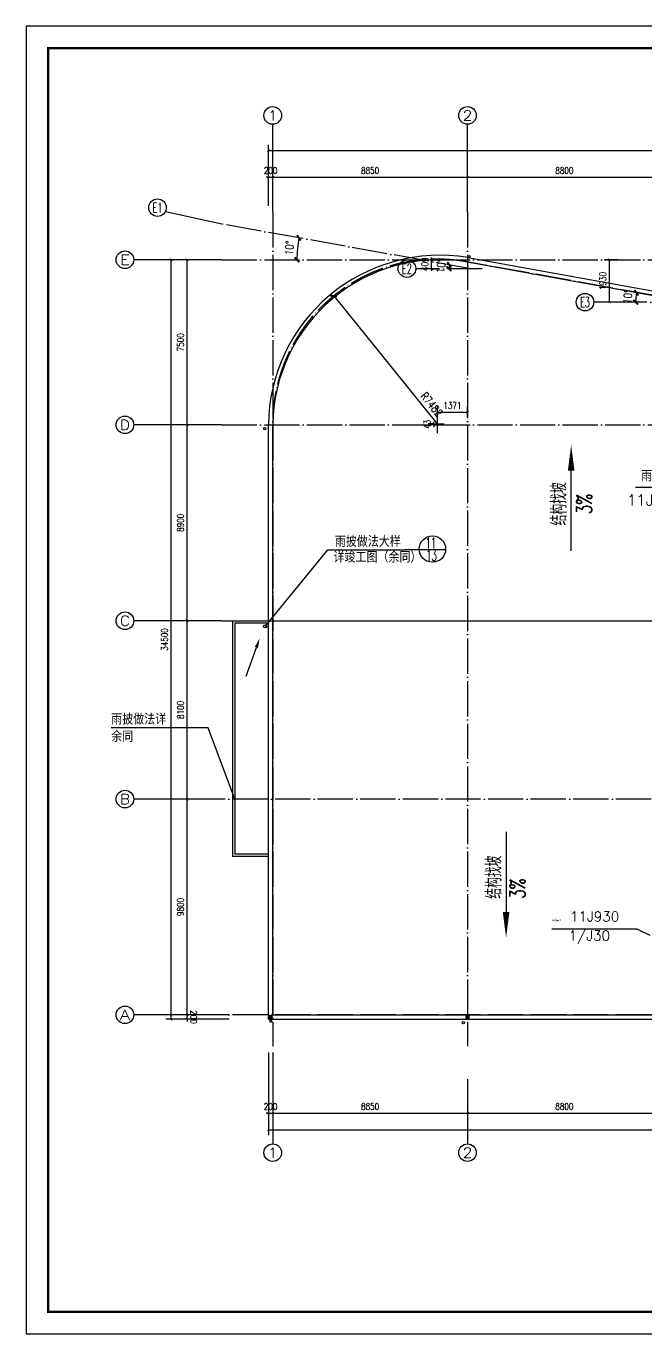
# Model space of a CAD drawing. Header units: millimetres. Extents: x 591771 to 1936534, y -622016 to 355666.
# Drawn here: x 595260 to 623420, y 34814 to 94214 of the extents above; entities that cross this region are included whole.
import ezdxf
from ezdxf.enums import TextEntityAlignment as Align

# ---------------------------------------------------------------- set-up
doc = ezdxf.new("R2010")
doc.units = ezdxf.units.MM
doc.header["$LTSCALE"] = 80
doc.linetypes.add('DOTE', pattern=[2.42, 2, -0.2, 0.02, -0.2])
for name, color, linetype in [('\\M+5BDA8-\\M+5B1EA\\M+5B8DF', 3, 'Continuous'), ('\\M+5BDA8-\\M+5B3DF\\M+5B4E7', 3, 'Continuous'), ('\\M+5BDA8-\\M+5C7BD-\\M+5D7A9', 31, 'Continuous'), ('\\M+5BDA8-\\M+5D2FD\\M+5B3F6', 3, 'Continuous'), ('\\M+5BDA8-\\M+5D6E1', 17, 'DOTE'), ('\\M+5BDA8-\\M+5D6E1-\\M+5B1EA\\M+5D7A2', 3, 'Continuous'), ('\\M+5C1A2\\M+5C3E6\\M+5CFDF\\M+5CCF51', 7, 'Continuous'), ('\\M+5C1A2\\M+5C3E6\\M+5CFDF\\M+5CCF55', 140, 'Continuous'), ('\\M+5C1A2\\M+5C3E6\\M+5CFF4\\M+5CCF53', 252, 'Continuous'), ('\\M+5CDBC\\M+5BFF2', 252, 'Continuous'), ('AXIS_TEXT', 7, 'Continuous'), ('DIM_LEAD', 3, 'Continuous'), ('PUB_TEXT', 7, 'Continuous'), ('VPIPE-\\M+5D3EA\\M+5CBAE', 4, 'TG_Y'), ('WINDOW_TEXT', 7, 'Continuous')]:
    doc.layers.add(name, color=color, linetype=linetype)
doc.styles.add('_HZTXT', font='txt.shx', dxfattribs={"width": 0.8, "bigfont": 'hztxt.shx'})
doc.styles.add('A-AXIS-LABEL', font='COMPLEX', dxfattribs={"bigfont": 'GBCBIG'})
doc.styles.add('COMPLEX', font='COMPLEX')
doc.styles.add('DIM_FONT', font='SIMPLEX.shx', dxfattribs={"width": 0.8})
doc.styles.add('HZTXT', font='txt', dxfattribs={"height": 60, "bigfont": 'HZTXT'})
doc.styles.add('ROMANS', font='ROMANS.shx', dxfattribs={"width": 0.8, "bigfont": 'hhztxt.shx'})
doc.styles.get("Standard").update_dxf_attribs({"font": 'txt.shx', "height": 100, "bigfont": 'gbcbig.shx'})
doc.styles.add('TG_LINETYPE', font='SIMPLEX', dxfattribs={"width": 0.75, "height": 2.5, "bigfont": 'HZTXT'})
doc.linetypes.add('TG_Y', pattern='A,2,-0.3,["Y",TG_LINETYPE,S=0.1,R=0,X=-0.23,Y=-0.15],0', length=2.3)
doc.dimstyles.new('dim1-150', dxfattribs={"dimscale": 180, "dimtxt": 2, "dimasz": 1.2, "dimexe": 1.2, "dimexo": 1.2, "dimgap": 1, "dimtad": 1, "dimdec": 0, "dimdsep": 46, "dimtxsty": 'ROMANS', "dimblk": 'ARCHTICK', "dimcen": 0, "dimadec": 0, "dimazin": 0, "dimtfac": 0.71, "dimtdec": 0, "dimtix": 1, "dimtmove": 0, "dimatfit": 3, "dimldrblk": 'ARCHTICK', "dimfxl": 0, "dimtolj": 1, "dimtzin": 0, "dimarcsym": 0})
doc.dimstyles.new('DIMN', dxfattribs={"dimtxt": 300, "dimasz": 100, "dimexe": 250, "dimexo": 300, "dimgap": 150, "dimtad": 1, "dimdec": 0, "dimzin": 0, "dimdsep": 46, "dimtxsty": 'DIM_FONT', "dimblk": 'ARCHTICK', "dimcen": 0.09, "dimclrt": 7, "dimazin": 2, "dimtfac": 1, "dimtdec": 0, "dimtix": 1, "dimtmove": 2, "dimatfit": 3, "dimldrblk": 'ARCHTICK', "dimfxl": 0, "dimtolj": 1, "dimtzin": 0, "dimarcsym": 0})

# ---------------------------------------------------------------- blocks, each defined once
blk = doc.blocks.new('_ArchTick')
at = {"color": 0, "linetype": 'ByBlock', "const_width": 0.4}
blk.add_lwpolyline([(-0.5, -0.5), (0.5, 0.5)], dxfattribs=at)
blk = doc.blocks.new('*D38')
at = {"layer": '\\M+5C1A2\\M+5C3E6\\M+5CFDF\\M+5CCF51', "color": 0, "lineweight": -2, "transparency": 16777216}
blk.add_arc((613188, 83604), 5623, 169.82364, 180, dxfattribs=at)
at = {"layer": 'Defpoints', "color": 0, "lineweight": -3, "transparency": 16777216}
for p in [(604149, 85227), (607604, 84269), (604049, 83604), (662277, 83604), (660463, 75118)]:
    blk.add_point(p, dxfattribs=at)
at = {"layer": '\\M+5C1A2\\M+5C3E6\\M+5CFDF\\M+5CCF51', "color": 0, "lineweight": -2, "transparency": 16777216, "xscale": 216, "yscale": 216, "zscale": 216}
for p, rotation in [((607653, 84598), 79.8236399644772), ((607565, 83604), 270)]:
    blk.add_blockref('_ArchTick', p, dxfattribs=dict(at, rotation=rotation))
at = {"layer": '\\M+5C1A2\\M+5C3E6\\M+5CFDF\\M+5CCF51', "color": 0, "lineweight": -2, "transparency": 16777216, "insert": (607220, 84136), "char_height": 360, "attachment_point": 5, "rotation": 84.91182, "style": 'ROMANS'}
blk.add_mtext('\\A1;10%%D', dxfattribs=at)
blk = doc.blocks.new('*D39')
at = {"layer": '\\M+5C1A2\\M+5C3E6\\M+5CFDF\\M+5CCF51', "color": 0, "lineweight": -2, "transparency": 16777216}
blk.add_arc((615465, 83196), 991, 169.82364, 180, dxfattribs=at)
at = {"layer": 'Defpoints', "color": 0, "lineweight": -3, "transparency": 16777216}
for p in [(604149, 85227), (612968, 83196), (614481, 83313), (615465, 83196), (615980, 83196)]:
    blk.add_point(p, dxfattribs=at)
at = {"layer": '\\M+5C1A2\\M+5C3E6\\M+5CFDF\\M+5CCF51', "color": 0, "lineweight": -2, "transparency": 16777216, "xscale": 216, "yscale": 216, "zscale": 216}
for p, rotation in [((614490, 83371), 79.8236399644774), ((614474, 83196), 270)]:
    blk.add_blockref('_ArchTick', p, dxfattribs=dict(at, rotation=rotation))
at = {"layer": '\\M+5C1A2\\M+5C3E6\\M+5CFDF\\M+5CCF51', "color": 0, "lineweight": -2, "transparency": 16777216, "insert": (614111, 83316), "char_height": 360, "attachment_point": 5, "rotation": 84.91182, "style": 'ROMANS'}
blk.add_mtext('\\A1;10%%D', dxfattribs=at)
blk = doc.blocks.new('*D40')
at = {"layer": '\\M+5C1A2\\M+5C3E6\\M+5CFDF\\M+5CCF51', "color": 0, "lineweight": -2, "transparency": 16777216}
blk.add_arc((625404, 81674), 2447, 169.82364, 180, dxfattribs=at)
at = {"layer": 'Defpoints', "color": 0, "lineweight": -3, "transparency": 16777216}
for p in [(615198, 83506), (621520, 81674), (622974, 81963), (625404, 81674), (660466, 75380)]:
    blk.add_point(p, dxfattribs=at)
at = {"layer": '\\M+5C1A2\\M+5C3E6\\M+5CFDF\\M+5CCF51', "color": 0, "lineweight": -2, "transparency": 16777216, "xscale": 216, "yscale": 216, "zscale": 216}
for p, rotation in [((622995, 82106), 79.8236399644773), ((622957, 81674), 270)]:
    blk.add_blockref('_ArchTick', p, dxfattribs=dict(at, rotation=rotation))
at = {"layer": '\\M+5C1A2\\M+5C3E6\\M+5CFDF\\M+5CCF51', "color": 0, "lineweight": -2, "transparency": 16777216, "insert": (622600, 81924), "char_height": 360, "attachment_point": 5, "rotation": 84.91182, "style": 'ROMANS'}
blk.add_mtext('\\A1;10%%D', dxfattribs=at)
blk = doc.blocks.new('*D41')
at = {"layer": '\\M+5C1A2\\M+5C3E6\\M+5CFDF\\M+5CCF51', "color": 0, "lineweight": -2, "transparency": 16777216}
blk.add_line((633160, 79841), (633079, 79841), dxfattribs=at)
blk.add_arc((635615, 79841), 2319, 169.82364, 180, dxfattribs=at)
at = {"layer": 'Defpoints', "color": 0, "lineweight": -3, "transparency": 16777216}
for p in [(615198, 83506), (633311, 80115), (633376, 79841), (635615, 79841), (660466, 75380)]:
    blk.add_point(p, dxfattribs=at)
at = {"layer": '\\M+5C1A2\\M+5C3E6\\M+5CFDF\\M+5CCF51', "color": 0, "lineweight": -2, "transparency": 16777216, "xscale": 216, "yscale": 216, "zscale": 216}
for p, rotation in [((633332, 80251), 79.8236399644773), ((633295, 79841), 270)]:
    blk.add_blockref('_ArchTick', p, dxfattribs=dict(at, rotation=rotation))
at = {"layer": '\\M+5C1A2\\M+5C3E6\\M+5CFDF\\M+5CCF51', "color": 0, "lineweight": -2, "transparency": 16777216, "insert": (632937, 80079), "char_height": 360, "attachment_point": 5, "rotation": 84.91182, "style": 'ROMANS'}
blk.add_mtext('\\A1;10%%D', dxfattribs=at)
blk = doc.blocks.new('*D42')
at = {"layer": '\\M+5C1A2\\M+5C3E6\\M+5CFDF\\M+5CCF51', "color": 0, "lineweight": -2, "transparency": 16777216}
blk.add_arc((644434, 78258), 2073, 169.82364, 180, dxfattribs=at)
at = {"layer": 'Defpoints', "color": 0, "lineweight": -3, "transparency": 16777216}
for p in [(615198, 83506), (642375, 78503), (642210, 78258), (644434, 78258), (660566, 75362)]:
    blk.add_point(p, dxfattribs=at)
at = {"layer": '\\M+5C1A2\\M+5C3E6\\M+5CFDF\\M+5CCF51', "color": 0, "lineweight": -2, "transparency": 16777216, "xscale": 216, "yscale": 216, "zscale": 216}
for p, rotation in [((642360, 78258), 270), ((642393, 78624), 79.8236399644773)]:
    blk.add_blockref('_ArchTick', p, dxfattribs=dict(at, rotation=rotation))
at = {"layer": '\\M+5C1A2\\M+5C3E6\\M+5CFDF\\M+5CCF51', "color": 0, "lineweight": -2, "transparency": 16777216, "insert": (642001, 78475), "char_height": 360, "attachment_point": 5, "rotation": 84.91182, "style": 'ROMANS'}
blk.add_mtext('\\A1;10%%D', dxfattribs=at)
blk = doc.blocks.new('*D43')
at = {"layer": '\\M+5C1A2\\M+5C3E6\\M+5CFDF\\M+5CCF51', "color": 0, "lineweight": -2, "transparency": 16777216}
blk.add_arc((653225, 76680), 2329, 169.82364, 180, dxfattribs=at)
at = {"layer": 'Defpoints', "color": 0, "lineweight": -3, "transparency": 16777216}
for p in [(615198, 83506), (649877, 76680), (650912, 76955), (653225, 76680), (660466, 75380)]:
    blk.add_point(p, dxfattribs=at)
at = {"layer": '\\M+5C1A2\\M+5C3E6\\M+5CFDF\\M+5CCF51', "color": 0, "lineweight": -2, "transparency": 16777216, "xscale": 216, "yscale": 216, "zscale": 216}
for p, rotation in [((650932, 77092), 79.8236399644773), ((650895, 76680), 270)]:
    blk.add_blockref('_ArchTick', p, dxfattribs=dict(at, rotation=rotation))
at = {"layer": '\\M+5C1A2\\M+5C3E6\\M+5CFDF\\M+5CCF51', "color": 0, "lineweight": -2, "transparency": 16777216, "insert": (650537, 76919), "char_height": 360, "attachment_point": 5, "rotation": 84.91182, "style": 'ROMANS'}
blk.add_mtext('\\A1;10%%D', dxfattribs=at)
blk = doc.blocks.new('*D79')
at = {"layer": '\\M+5BDA8-\\M+5B3DF\\M+5B4E7', "color": 0, "lineweight": -2, "transparency": 16777216}
blk.add_line((609234, 81961), (613929, 76167), dxfattribs=at)
at = {"layer": 'Defpoints', "color": 0, "lineweight": -3, "transparency": 16777216}
for p in [(609234, 81961), (613945, 76147)]:
    blk.add_point(p, dxfattribs=at)
at = {"layer": '\\M+5BDA8-\\M+5B3DF\\M+5B4E7', "color": 0, "lineweight": -2, "transparency": 16777216, "xscale": 216, "yscale": 216, "zscale": 216, "rotation": 129.0132431271701}
blk.add_blockref('_ArchTick', (609234, 81961), dxfattribs=at)
at = {"layer": '\\M+5BDA8-\\M+5B3DF\\M+5B4E7', "color": 0, "lineweight": -2, "transparency": 16777216, "insert": (613689, 77034), "char_height": 360, "attachment_point": 5, "rotation": 309.01324, "style": 'ROMANS'}
blk.add_mtext('\\A1;R7482', dxfattribs=at)
blk = doc.blocks.new('*D210')
at = {"layer": '\\M+5BDA8-\\M+5B3DF\\M+5B4E7', "color": 0, "lineweight": -2, "transparency": 16777216}
for p, q in [((613767, 76147), (613534, 76147)), ((613767, 76104), (613534, 76104)), ((613784, 76147), (613784, 76247)), ((613784, 76104), (613784, 76147)), ((613784, 76104), (613784, 76004))]:
    blk.add_line(p, q, dxfattribs=at)
at = {"layer": 'Defpoints', "color": 0, "transparency": 16777216}
for p in [(613784, 76147), (614067, 76147), (614067, 76104)]:
    blk.add_point(p, dxfattribs=at)
at = {"layer": '\\M+5BDA8-\\M+5B3DF\\M+5B4E7', "color": 0, "lineweight": -2, "transparency": 16777216, "xscale": 100, "yscale": 100, "zscale": 100}
for p, rotation in [((613784, 76147), 270), ((613784, 76104), 90)]:
    blk.add_blockref('_ArchTick', p, dxfattribs=dict(at, rotation=rotation))
at = {"layer": '\\M+5BDA8-\\M+5B3DF\\M+5B4E7', "color": 7, "transparency": 16777216, "insert": (613484, 76126), "char_height": 300, "attachment_point": 5, "rotation": 90, "style": 'DIM_FONT'}
blk.add_mtext('\\A1;43', dxfattribs=at)
blk = doc.blocks.new('*D211')
at = {"layer": '\\M+5BDA8-\\M+5B3DF\\M+5B4E7', "color": 0, "lineweight": -2, "transparency": 16777216}
for p, q in [((613945, 76447), (613945, 76937)), ((613945, 76687), (615315, 76687)), ((615315, 76447), (615315, 76937))]:
    blk.add_line(p, q, dxfattribs=at)
at = {"layer": 'Defpoints', "color": 0, "transparency": 16777216}
for p in [(615315, 76687), (613945, 76147), (615315, 76147)]:
    blk.add_point(p, dxfattribs=at)
at = {"layer": '\\M+5BDA8-\\M+5B3DF\\M+5B4E7', "color": 0, "lineweight": -2, "transparency": 16777216, "xscale": 100, "yscale": 100, "zscale": 100, "rotation": 180}
blk.add_blockref('_ArchTick', (613945, 76687), dxfattribs=at)
at = {"layer": '\\M+5BDA8-\\M+5B3DF\\M+5B4E7', "color": 0, "lineweight": -2, "transparency": 16777216, "xscale": 100, "yscale": 100, "zscale": 100}
blk.add_blockref('_ArchTick', (615315, 76687), dxfattribs=at)
at = {"layer": '\\M+5BDA8-\\M+5B3DF\\M+5B4E7', "color": 7, "transparency": 16777216, "insert": (614630, 76987), "char_height": 300, "attachment_point": 5, "style": 'DIM_FONT'}
blk.add_mtext('\\A1;1371', dxfattribs=at)
blk = doc.blocks.new('*D538')
at = {"layer": '\\M+5BDA8-\\M+5B3DF\\M+5B4E7', "color": 0, "lineweight": -2, "transparency": 16777216}
for p, q in [((622143, 83604), (621520, 83604)), ((621770, 81674), (621770, 83604)), ((622143, 81674), (621520, 81674))]:
    blk.add_line(p, q, dxfattribs=at)
at = {"layer": 'Defpoints', "color": 0, "transparency": 16777216}
for p in [(621770, 83604), (622443, 83604), (622443, 81674)]:
    blk.add_point(p, dxfattribs=at)
at = {"layer": '\\M+5BDA8-\\M+5B3DF\\M+5B4E7', "color": 0, "lineweight": -2, "transparency": 16777216, "xscale": 100, "yscale": 100, "zscale": 100}
for p, rotation in [((621770, 83604), 90), ((621770, 81674), 270)]:
    blk.add_blockref('_ArchTick', p, dxfattribs=dict(at, rotation=rotation))
at = {"layer": '\\M+5BDA8-\\M+5B3DF\\M+5B4E7', "color": 7, "transparency": 16777216, "insert": (621470, 82639), "char_height": 300, "attachment_point": 5, "rotation": 90, "style": 'DIM_FONT'}
blk.add_mtext('\\A1;1930', dxfattribs=at)
blk = doc.blocks.new('*D539')
at = {"layer": '\\M+5BDA8-\\M+5B3DF\\M+5B4E7', "color": 0, "lineweight": -2, "transparency": 16777216}
for p, q in [((613647, 83604), (613930, 83604)), ((613647, 83196), (613930, 83196)), ((613680, 83604), (613680, 83704)), ((613680, 83196), (613680, 83604)), ((613680, 83196), (613680, 83096))]:
    blk.add_line(p, q, dxfattribs=at)
at = {"layer": 'Defpoints', "color": 0, "transparency": 16777216}
for p in [(613347, 83604), (613347, 83196), (613680, 83604)]:
    blk.add_point(p, dxfattribs=at)
at = {"layer": '\\M+5BDA8-\\M+5B3DF\\M+5B4E7', "color": 0, "lineweight": -2, "transparency": 16777216, "xscale": 100, "yscale": 100, "zscale": 100}
for p, rotation in [((613680, 83604), 270), ((613680, 83196), 90)]:
    blk.add_blockref('_ArchTick', p, dxfattribs=dict(at, rotation=rotation))
at = {"layer": '\\M+5BDA8-\\M+5B3DF\\M+5B4E7', "color": 7, "transparency": 16777216, "insert": (613380, 83400), "char_height": 300, "attachment_point": 5, "rotation": 90, "style": 'DIM_FONT'}
blk.add_mtext('\\A1;409', dxfattribs=at)
blk = doc.blocks.new('*D598')
at = {"layer": '\\M+5BDA8-\\M+5B3DF\\M+5B4E7', "color": 0, "lineweight": -2, "transparency": 16777216}
for p, q in [((603107, 83604), (601600, 83604)), ((601850, 49104), (601850, 83604)), ((603107, 49104), (601600, 49104))]:
    blk.add_line(p, q, dxfattribs=at)
at = {"layer": 'Defpoints', "color": 0, "transparency": 16777216}
for p in [(601850, 83604), (603407, 83604), (603407, 49104)]:
    blk.add_point(p, dxfattribs=at)
at = {"layer": '\\M+5BDA8-\\M+5B3DF\\M+5B4E7', "color": 0, "lineweight": -2, "transparency": 16777216, "xscale": 100, "yscale": 100, "zscale": 100}
for p, rotation in [((601850, 83604), 90), ((601850, 49104), 270)]:
    blk.add_blockref('_ArchTick', p, dxfattribs=dict(at, rotation=rotation))
at = {"layer": '\\M+5BDA8-\\M+5B3DF\\M+5B4E7', "color": 7, "transparency": 16777216, "insert": (601550, 66354), "char_height": 300, "attachment_point": 5, "rotation": 90, "style": 'DIM_FONT'}
blk.add_mtext('\\A1;34500', dxfattribs=at)
blk = doc.blocks.new('*D599')
at = {"layer": '\\M+5BDA8-\\M+5B3DF\\M+5B4E7', "color": 0, "lineweight": -2, "transparency": 16777216}
for p, q in [((606266, 86359), (606266, 88822)), ((606266, 88572), (660766, 88572)), ((660766, 86359), (660766, 88822))]:
    blk.add_line(p, q, dxfattribs=at)
at = {"layer": 'Defpoints', "color": 0, "transparency": 16777216}
for p in [(660766, 88572), (606266, 86059), (660766, 86059)]:
    blk.add_point(p, dxfattribs=at)
at = {"layer": '\\M+5BDA8-\\M+5B3DF\\M+5B4E7', "color": 0, "lineweight": -2, "transparency": 16777216, "xscale": 100, "yscale": 100, "zscale": 100, "rotation": 180}
blk.add_blockref('_ArchTick', (606266, 88572), dxfattribs=at)
at = {"layer": '\\M+5BDA8-\\M+5B3DF\\M+5B4E7', "color": 0, "lineweight": -2, "transparency": 16777216, "xscale": 100, "yscale": 100, "zscale": 100}
blk.add_blockref('_ArchTick', (660766, 88572), dxfattribs=at)
at = {"layer": '\\M+5BDA8-\\M+5B3DF\\M+5B4E7', "color": 7, "transparency": 16777216, "insert": (633516, 88872), "char_height": 300, "attachment_point": 5, "style": 'DIM_FONT'}
blk.add_mtext('\\A1;54500', dxfattribs=at)
blk = doc.blocks.new('*D600')
at = {"layer": '\\M+5BDA8-\\M+5B3DF\\M+5B4E7', "color": 0, "lineweight": -2, "transparency": 16777216}
for p, q in [((606266, 46548), (606266, 43838)), ((660766, 46548), (660766, 43838)), ((606266, 44088), (660766, 44088))]:
    blk.add_line(p, q, dxfattribs=at)
at = {"layer": 'Defpoints', "color": 0, "transparency": 16777216}
for p in [(606266, 46848), (660766, 46848), (660766, 44088)]:
    blk.add_point(p, dxfattribs=at)
at = {"layer": '\\M+5BDA8-\\M+5B3DF\\M+5B4E7', "color": 0, "lineweight": -2, "transparency": 16777216, "xscale": 100, "yscale": 100, "zscale": 100}
for p, rotation in [((606266, 44088), 180.000091276984), ((660766, 44088), 9.127698400224817e-05)]:
    blk.add_blockref('_ArchTick', p, dxfattribs=dict(at, rotation=rotation))
at = {"layer": '\\M+5BDA8-\\M+5B3DF\\M+5B4E7', "color": 7, "transparency": 16777216, "insert": (633516, 44388), "char_height": 300, "attachment_point": 5, "rotation": 0.00009, "style": 'DIM_FONT'}
blk.add_mtext('\\A1;54500', dxfattribs=at)
blk = doc.blocks.new('*D601')
at = {"layer": '\\M+5BDA8-\\M+5B3DF\\M+5B4E7', "color": 0, "lineweight": -2, "transparency": 16777216}
for p, q in [((604491, 49304), (602322, 49304)), ((602572, 49304), (602572, 49404)), ((602572, 49104), (602572, 49304)), ((604491, 49104), (602322, 49104)), ((602572, 49104), (602572, 49004))]:
    blk.add_line(p, q, dxfattribs=at)
at = {"layer": 'Defpoints', "color": 0, "transparency": 16777216}
for p in [(602572, 49304), (604791, 49304), (604791, 49104)]:
    blk.add_point(p, dxfattribs=at)
at = {"layer": '\\M+5BDA8-\\M+5B3DF\\M+5B4E7', "color": 0, "lineweight": -2, "transparency": 16777216, "xscale": 100, "yscale": 100, "zscale": 100}
for p, rotation in [((602572, 49304), 270.0003571214353), ((602572, 49104), 90.00035712143533)]:
    blk.add_blockref('_ArchTick', p, dxfattribs=dict(at, rotation=rotation))
at = {"layer": '\\M+5BDA8-\\M+5B3DF\\M+5B4E7', "color": 7, "transparency": 16777216, "insert": (602872, 49204), "char_height": 300, "attachment_point": 5, "rotation": 270.00036, "style": 'DIM_FONT'}
blk.add_mtext('\\A1;200', dxfattribs=at)
blk = doc.blocks.new('*D602')
at = {"layer": '\\M+5BDA8-\\M+5B3DF\\M+5B4E7', "color": 0, "lineweight": -2, "transparency": 16777216}
for p, q in [((606266, 47587), (606266, 44595)), ((606466, 47587), (606466, 44595)), ((606266, 44845), (606166, 44845)), ((606266, 44845), (606466, 44845)), ((606466, 44845), (606566, 44845))]:
    blk.add_line(p, q, dxfattribs=at)
at = {"layer": 'Defpoints', "color": 0, "transparency": 16777216}
for p in [(606266, 47887), (606466, 47887), (606466, 44845)]:
    blk.add_point(p, dxfattribs=at)
at = {"layer": '\\M+5BDA8-\\M+5B3DF\\M+5B4E7', "color": 0, "lineweight": -2, "transparency": 16777216, "xscale": 100, "yscale": 100, "zscale": 100}
for p, rotation in [((606266, 44845), 9.127698221256253e-05), ((606466, 44845), 180.0000912769822)]:
    blk.add_blockref('_ArchTick', p, dxfattribs=dict(at, rotation=rotation))
at = {"layer": '\\M+5BDA8-\\M+5B3DF\\M+5B4E7', "color": 7, "transparency": 16777216, "insert": (606366, 45145), "char_height": 300, "attachment_point": 5, "rotation": 0.00009, "style": 'DIM_FONT'}
blk.add_mtext('\\A1;200', dxfattribs=at)
blk = doc.blocks.new('*D605')
at = {"layer": '\\M+5BDA8-\\M+5B3DF\\M+5B4E7', "color": 0, "lineweight": -2, "transparency": 16777216}
for p, q in [((606266, 87353), (606166, 87353)), ((606266, 86059), (606266, 87603)), ((606266, 87353), (606466, 87353)), ((606466, 86059), (606466, 87603)), ((606466, 87353), (606566, 87353))]:
    blk.add_line(p, q, dxfattribs=at)
at = {"layer": 'Defpoints', "color": 0, "transparency": 16777216}
for p in [(606466, 87353), (606266, 85759), (606466, 85759)]:
    blk.add_point(p, dxfattribs=at)
at = {"layer": '\\M+5BDA8-\\M+5B3DF\\M+5B4E7', "color": 0, "lineweight": -2, "transparency": 16777216, "xscale": 100, "yscale": 100, "zscale": 100}
for p, rotation in [((606266, 87353), 9.127697389921252e-05), ((606466, 87353), 180.0000912769738)]:
    blk.add_blockref('_ArchTick', p, dxfattribs=dict(at, rotation=rotation))
at = {"layer": '\\M+5BDA8-\\M+5B3DF\\M+5B4E7', "color": 7, "transparency": 16777216, "insert": (606366, 87653), "char_height": 300, "attachment_point": 5, "rotation": 0.00009, "style": 'DIM_FONT'}
blk.add_mtext('\\A1;200', dxfattribs=at)
blk = doc.blocks.new('*D613')
at = {"layer": '\\M+5BDA8-\\M+5B3DF\\M+5B4E7', "color": 0, "lineweight": -2, "transparency": 16777216}
for p, q in [((602572, 59104), (602322, 59104)), ((602572, 49304), (602572, 59104)), ((602572, 49304), (602322, 49304))]:
    blk.add_line(p, q, dxfattribs=at)
at = {"layer": 'Defpoints', "color": 0, "transparency": 16777216}
for p in [(602572, 59104), (602872, 59104), (602872, 49304)]:
    blk.add_point(p, dxfattribs=at)
at = {"layer": '\\M+5BDA8-\\M+5B3DF\\M+5B4E7', "color": 0, "lineweight": -2, "transparency": 16777216, "xscale": 100, "yscale": 100, "zscale": 100}
for p, rotation in [((602572, 59104), 90), ((602572, 49304), 270)]:
    blk.add_blockref('_ArchTick', p, dxfattribs=dict(at, rotation=rotation))
at = {"layer": '\\M+5BDA8-\\M+5B3DF\\M+5B4E7', "color": 7, "transparency": 16777216, "insert": (602272, 54204), "char_height": 300, "attachment_point": 5, "rotation": 90, "style": 'DIM_FONT'}
blk.add_mtext('\\A1;9800', dxfattribs=at)
blk = doc.blocks.new('*D614')
at = {"layer": '\\M+5BDA8-\\M+5B3DF\\M+5B4E7', "color": 0, "lineweight": -2, "transparency": 16777216}
for p, q in [((602572, 67204), (602322, 67204)), ((602572, 59104), (602572, 67204)), ((602572, 59104), (602322, 59104))]:
    blk.add_line(p, q, dxfattribs=at)
at = {"layer": 'Defpoints', "color": 0, "transparency": 16777216}
for p in [(602572, 67204), (602872, 67204), (602872, 59104)]:
    blk.add_point(p, dxfattribs=at)
at = {"layer": '\\M+5BDA8-\\M+5B3DF\\M+5B4E7', "color": 0, "lineweight": -2, "transparency": 16777216, "xscale": 100, "yscale": 100, "zscale": 100}
for p, rotation in [((602572, 67204), 90), ((602572, 59104), 270)]:
    blk.add_blockref('_ArchTick', p, dxfattribs=dict(at, rotation=rotation))
at = {"layer": '\\M+5BDA8-\\M+5B3DF\\M+5B4E7', "color": 7, "transparency": 16777216, "insert": (602272, 63154), "char_height": 300, "attachment_point": 5, "rotation": 90, "style": 'DIM_FONT'}
blk.add_mtext('\\A1;8100', dxfattribs=at)
blk = doc.blocks.new('*D615')
at = {"layer": '\\M+5BDA8-\\M+5B3DF\\M+5B4E7', "color": 0, "lineweight": -2, "transparency": 16777216}
for p, q in [((602572, 76104), (602322, 76104)), ((602572, 67204), (602572, 76104)), ((602572, 67204), (602322, 67204))]:
    blk.add_line(p, q, dxfattribs=at)
at = {"layer": 'Defpoints', "color": 0, "transparency": 16777216}
for p in [(602572, 76104), (602872, 76104), (602872, 67204)]:
    blk.add_point(p, dxfattribs=at)
at = {"layer": '\\M+5BDA8-\\M+5B3DF\\M+5B4E7', "color": 0, "lineweight": -2, "transparency": 16777216, "xscale": 100, "yscale": 100, "zscale": 100}
for p, rotation in [((602572, 76104), 90), ((602572, 67204), 270)]:
    blk.add_blockref('_ArchTick', p, dxfattribs=dict(at, rotation=rotation))
at = {"layer": '\\M+5BDA8-\\M+5B3DF\\M+5B4E7', "color": 7, "transparency": 16777216, "insert": (602272, 71654), "char_height": 300, "attachment_point": 5, "rotation": 90, "style": 'DIM_FONT'}
blk.add_mtext('\\A1;8900', dxfattribs=at)
blk = doc.blocks.new('*D616')
at = {"layer": '\\M+5BDA8-\\M+5B3DF\\M+5B4E7', "color": 0, "lineweight": -2, "transparency": 16777216}
for p, q in [((602572, 83604), (602322, 83604)), ((602572, 76104), (602572, 83604)), ((602572, 76104), (602322, 76104))]:
    blk.add_line(p, q, dxfattribs=at)
at = {"layer": 'Defpoints', "color": 0, "transparency": 16777216}
for p in [(602572, 83604), (602872, 83604), (602872, 76104)]:
    blk.add_point(p, dxfattribs=at)
at = {"layer": '\\M+5BDA8-\\M+5B3DF\\M+5B4E7', "color": 0, "lineweight": -2, "transparency": 16777216, "xscale": 100, "yscale": 100, "zscale": 100}
for p, rotation in [((602572, 83604), 90), ((602572, 76104), 270)]:
    blk.add_blockref('_ArchTick', p, dxfattribs=dict(at, rotation=rotation))
at = {"layer": '\\M+5BDA8-\\M+5B3DF\\M+5B4E7', "color": 7, "transparency": 16777216, "insert": (602272, 79854), "char_height": 300, "attachment_point": 5, "rotation": 90, "style": 'DIM_FONT'}
blk.add_mtext('\\A1;7500', dxfattribs=at)
blk = doc.blocks.new('*D617')
at = {"layer": '\\M+5BDA8-\\M+5B3DF\\M+5B4E7', "color": 0, "lineweight": -2, "transparency": 16777216}
for p, q in [((606466, 46380), (606466, 44595)), ((615316, 46380), (615316, 44595)), ((606466, 44845), (615316, 44845))]:
    blk.add_line(p, q, dxfattribs=at)
at = {"layer": 'Defpoints', "color": 0, "transparency": 16777216}
for p in [(606466, 46680), (615316, 46680), (615316, 44845)]:
    blk.add_point(p, dxfattribs=at)
at = {"layer": '\\M+5BDA8-\\M+5B3DF\\M+5B4E7', "color": 0, "lineweight": -2, "transparency": 16777216, "xscale": 100, "yscale": 100, "zscale": 100, "rotation": 180}
blk.add_blockref('_ArchTick', (606466, 44845), dxfattribs=at)
at = {"layer": '\\M+5BDA8-\\M+5B3DF\\M+5B4E7', "color": 0, "lineweight": -2, "transparency": 16777216, "xscale": 100, "yscale": 100, "zscale": 100}
blk.add_blockref('_ArchTick', (615316, 44845), dxfattribs=at)
at = {"layer": '\\M+5BDA8-\\M+5B3DF\\M+5B4E7', "color": 7, "transparency": 16777216, "insert": (610891, 45145), "char_height": 300, "attachment_point": 5, "style": 'DIM_FONT'}
blk.add_mtext('\\A1;8850', dxfattribs=at)
blk = doc.blocks.new('*D618')
at = {"layer": '\\M+5BDA8-\\M+5B3DF\\M+5B4E7', "color": 0, "lineweight": -2, "transparency": 16777216}
for p, q in [((615316, 46380), (615316, 44595)), ((624116, 46380), (624116, 44595)), ((615316, 44845), (624116, 44845))]:
    blk.add_line(p, q, dxfattribs=at)
at = {"layer": 'Defpoints', "color": 0, "transparency": 16777216}
for p in [(615316, 46680), (624116, 46680), (624116, 44845)]:
    blk.add_point(p, dxfattribs=at)
at = {"layer": '\\M+5BDA8-\\M+5B3DF\\M+5B4E7', "color": 0, "lineweight": -2, "transparency": 16777216, "xscale": 100, "yscale": 100, "zscale": 100, "rotation": 180}
blk.add_blockref('_ArchTick', (615316, 44845), dxfattribs=at)
at = {"layer": '\\M+5BDA8-\\M+5B3DF\\M+5B4E7', "color": 0, "lineweight": -2, "transparency": 16777216, "xscale": 100, "yscale": 100, "zscale": 100}
blk.add_blockref('_ArchTick', (624116, 44845), dxfattribs=at)
at = {"layer": '\\M+5BDA8-\\M+5B3DF\\M+5B4E7', "color": 7, "transparency": 16777216, "insert": (619716, 45145), "char_height": 300, "attachment_point": 5, "style": 'DIM_FONT'}
blk.add_mtext('\\A1;8800', dxfattribs=at)
blk = doc.blocks.new('*D623')
at = {"layer": '\\M+5BDA8-\\M+5B3DF\\M+5B4E7', "color": 0, "lineweight": -2, "transparency": 16777216}
for p, q in [((606466, 86059), (606466, 87603)), ((606466, 87353), (615315, 87353)), ((615315, 86059), (615315, 87603))]:
    blk.add_line(p, q, dxfattribs=at)
at = {"layer": 'Defpoints', "color": 0, "transparency": 16777216}
for p in [(615315, 87353), (606466, 85759), (615315, 85759)]:
    blk.add_point(p, dxfattribs=at)
at = {"layer": '\\M+5BDA8-\\M+5B3DF\\M+5B4E7', "color": 0, "lineweight": -2, "transparency": 16777216, "xscale": 100, "yscale": 100, "zscale": 100, "rotation": 180}
blk.add_blockref('_ArchTick', (606466, 87353), dxfattribs=at)
at = {"layer": '\\M+5BDA8-\\M+5B3DF\\M+5B4E7', "color": 0, "lineweight": -2, "transparency": 16777216, "xscale": 100, "yscale": 100, "zscale": 100}
blk.add_blockref('_ArchTick', (615315, 87353), dxfattribs=at)
at = {"layer": '\\M+5BDA8-\\M+5B3DF\\M+5B4E7', "color": 7, "transparency": 16777216, "insert": (610891, 87653), "char_height": 300, "attachment_point": 5, "style": 'DIM_FONT'}
blk.add_mtext('\\A1;8850', dxfattribs=at)
blk = doc.blocks.new('*D624')
at = {"layer": '\\M+5BDA8-\\M+5B3DF\\M+5B4E7', "color": 0, "lineweight": -2, "transparency": 16777216}
for p, q in [((615315, 86059), (615315, 87603)), ((615315, 87353), (624116, 87353)), ((624116, 86059), (624116, 87603))]:
    blk.add_line(p, q, dxfattribs=at)
at = {"layer": 'Defpoints', "color": 0, "transparency": 16777216}
for p in [(624116, 87353), (615315, 85759), (624116, 85759)]:
    blk.add_point(p, dxfattribs=at)
at = {"layer": '\\M+5BDA8-\\M+5B3DF\\M+5B4E7', "color": 0, "lineweight": -2, "transparency": 16777216, "xscale": 100, "yscale": 100, "zscale": 100, "rotation": 180}
blk.add_blockref('_ArchTick', (615315, 87353), dxfattribs=at)
at = {"layer": '\\M+5BDA8-\\M+5B3DF\\M+5B4E7', "color": 0, "lineweight": -2, "transparency": 16777216, "xscale": 100, "yscale": 100, "zscale": 100}
blk.add_blockref('_ArchTick', (624116, 87353), dxfattribs=at)
at = {"layer": '\\M+5BDA8-\\M+5B3DF\\M+5B4E7', "color": 7, "transparency": 16777216, "insert": (619716, 87653), "char_height": 300, "attachment_point": 5, "style": 'DIM_FONT'}
blk.add_mtext('\\A1;8800', dxfattribs=at)
blk = doc.blocks.new('_AXISO')
blk.add_circle((0, 0), 0.5)
at = {"layer": 'AXIS_TEXT', "style": 'COMPLEX'}
blk.add_attdef('A', text='', height=0.56, dxfattribs=at).set_placement((-0.25, -0.28), (0.25, -0.28), align=Align.FIT)

msp = doc.modelspace()

# ---------------------------------------------------------------- hatches: boundary and pattern name
at = {"layer": '\\M+5C1A2\\M+5C3E6\\M+5CFF4\\M+5CCF53'}
for points in [[(606265.6, 49104.2), (606465.6, 49104.2), (606465.6, 49304.2), (606265.6, 49304.2)], [(615212.1, 49104.3), (615412.1, 49104.3), (615412.1, 49304.3), (615212.1, 49304.3)]]:
    msp.add_hatch(color=256, dxfattribs=at).paths.add_polyline_path(points)

# ---------------------------------------------------------------- linework, layer by layer
at = {"layer": '\\M+5BDA8-\\M+5B1EA\\M+5B8DF'}
for p, q in [((623026.9, 53195.3), (619154.1, 53195.3)), ((623615.8, 52904.3), (623026.9, 53195.3))]:
    msp.add_line(p, q, dxfattribs=at)
at = {"layer": '\\M+5BDA8-\\M+5B3DF\\M+5B4E7'}
for p, q in [((604149.1, 85226.8), (601586.7, 85781.7)), ((613472.9, 83195.5), (612968.4, 83195.5)), ((622069.7, 81673.9), (621060.9, 81673.9)), ((606119.3, 66951.4), (608964.3, 70432.6)), ((608964.3, 70432.6), (612486, 70432.6)), ((614320.9, 70432.6), (612486, 70432.6))]:
    msp.add_line(p, q, dxfattribs=at)
msp.add_circle((613721.6, 70462.5), 600, dxfattribs=at)
at = {"layer": '\\M+5BDA8-\\M+5C7BD-\\M+5D7A9'}
for p, q in [((615297.8, 83505.9), (615292.4, 83506)), ((615297.8, 83505.9), (624098, 81926.2)), ((615325, 83703.3), (615333.2, 83702.7)), ((615333.2, 83702.7), (624133.3, 82123.1)), ((606265.6, 62104.3), (606265.5, 76104.8)), ((606465.6, 62104.3), (606465.5, 76103.7)), ((606265.6, 59104.3), (606265.6, 62104.3)), ((606465.6, 59104.3), (606465.6, 62104.3)), ((606265.6, 49104.2), (606265.6, 59104.3)), ((606465.6, 49304.2), (606465.6, 59104.3)), ((606465.6, 49304.2), (615315.5, 49304.3)), ((615315.5, 49304.3), (623865.6, 49304.3)), ((606265.6, 49104.2), (615315.5, 49104.3)), ((615315.5, 49104.3), (623865.6, 49104.3))]:
    msp.add_line(p, q, dxfattribs=at)
for radius, end in [(7791.9, 179.341466), (7591.9, 179.332846)]:
    msp.add_arc((614056.9, 76015.3), radius, 80.633931, end, dxfattribs=at)
at = {"layer": '\\M+5BDA8-\\M+5D2FD\\M+5B3F6'}
for p, q in [((603524.6, 62342.5), (599125.1, 62342.5)), ((604735.8, 59104.3), (603524.6, 62342.5))]:
    msp.add_line(p, q, dxfattribs=at)
at = {"layer": '\\M+5BDA8-\\M+5D2FD\\M+5B3F6', "const_width": 40}
msp.add_lwpolyline([(604742.8, 59085.6, 1), (604728.8, 59123, 1)], format="xyb", close=True, dxfattribs=at)
at = {"layer": '\\M+5BDA8-\\M+5D6E1', "ltscale": 10}
for p, q in [((606465.5, 85758.8), (606465.6, 47886.6)), ((615315.5, 85758.8), (615315.5, 47886.6)), ((615465.5, 83195.5), (604149.1, 85226.8)), ((604149.1, 83604.3), (662077.4, 83604.3)), ((615980.1, 83195.5), (612968.4, 83195.5)), ((658119.3, 75818.3), (615297.8, 83505.9)), ((625403.9, 81673.9), (622069.7, 81673.9)), ((613944.6, 75732.4), (613944.6, 76691.9)), ((604149.1, 76104.3), (662077.4, 76104.3)), ((613783.9, 76147), (614254.1, 76147)), ((604149.1, 67204.3), (662077.4, 67204.3)), ((662377.4, 59104.3), (604149.1, 59104.3)), ((662377.4, 49304.3), (604149.1, 49304.3))]:
    msp.add_line(p, q, dxfattribs=at)
msp.add_arc((613944.4, 76147.2), 7482.1, 79.643103, 178.32193, dxfattribs=at)
at = {"layer": '\\M+5BDA8-\\M+5D6E1-\\M+5B1EA\\M+5D7A2'}
for p, q in [((606465.5, 85758.8), (606465.5, 89758.8)), ((615315.5, 85758.8), (615315.5, 89758.8)), ((604149.1, 83604.3), (600149.1, 83604.3)), ((604149.1, 76104.3), (600149.1, 76104.3)), ((604149.1, 67204.3), (600149.1, 67204.3)), ((604149.1, 59104.3), (600149.1, 59104.3)), ((604149.1, 49304.3), (600149.1, 49304.3)), ((606465.6, 45442.9), (606465.6, 43442.9)), ((615315.5, 45442.9), (615315.5, 43442.9))]:
    msp.add_line(p, q, dxfattribs=at)
for centre in [(601230, 85969), (612562.5, 83197.5), (620654.9, 81675.9)]:
    msp.add_circle(centre, 400, dxfattribs=at)
at = {"layer": '\\M+5C1A2\\M+5C3E6\\M+5CFDF\\M+5CCF51'}
for p, q in [((604635.8, 67204.3), (604635.8, 56504.3)), ((604635.8, 67204.3), (606265.6, 67204.3)), ((604735.8, 67104.3), (604735.8, 56604.3)), ((604735.8, 67104.3), (606265.6, 67104.3)), ((606235.8, 56504.3), (604635.8, 56504.3)), ((606235.8, 56604.3), (604735.8, 56604.3))]:
    msp.add_line(p, q, dxfattribs=at)
at = {"layer": '\\M+5C1A2\\M+5C3E6\\M+5CFDF\\M+5CCF55'}
for p, q in [((620025.7, 70381.1), (620025.7, 74023.2)), ((606465.6, 67204.3), (660566, 67204.3)), ((617068.5, 57611.1), (617068.5, 53969))]:
    msp.add_line(p, q, dxfattribs=at)
for points in [[(620025.7, 74023.2, 300, 0, 0), (620025.7, 75179.1, 0, 0, 0)], [(617068.5, 53969, 300, 0, 0), (617068.5, 52813.1, 0, 0, 0)]]:
    msp.add_lwpolyline(points, format="xyseb", dxfattribs=at)
at = {"layer": '\\M+5C1A2\\M+5C3E6\\M+5CFF4\\M+5CCF53'}
msp.add_line((606465.6, 56754.3), (606465.6, 58854.3), dxfattribs=at)
at = {"layer": '\\M+5CDBC\\M+5BFF2', "color": 2}
msp.add_lwpolyline([(595259.9, 34814.3), (679359.9, 34814.3), (679359.9, 94214.3), (595259.9, 94214.3)], close=True, dxfattribs=at)
at = {"layer": '\\M+5CDBC\\M+5BFF2', "color": 2, "const_width": 112.5}
msp.add_lwpolyline([(596260, 35814.3), (678359.9, 35814.3), (678359.9, 93214.3), (596260, 93214.3)], close=True, dxfattribs=at)
at = {"layer": 'DIM_LEAD'}
for p, q in [((622946.4, 73275.2), (632688.1, 73275.2)), ((605257.3, 64692.4), (605721.7, 65991.2))]:
    msp.add_line(p, q, dxfattribs=at)
msp.add_lwpolyline([(605721.7, 65991.2, 150, 0, 0), (605876.5, 66412.6, 0, 0, 0)], format="xyseb", dxfattribs=at)
msp.add_circle((606119.3, 66951.4), 74.4, dxfattribs=at)
at = {"layer": 'VPIPE-\\M+5D3EA\\M+5CBAE', "linetype": 'Continuous'}
for centre in [(615383.2, 83752.7), (606103, 75928.2), (606380.5, 49014.5), (615124.2, 48953.1)]:
    msp.add_circle(centre, 50, dxfattribs=at)

# ---------------------------------------------------------------- block references
at = {"layer": '\\M+5BDA8-\\M+5D6E1-\\M+5B1EA\\M+5D7A2'}
ref = msp.add_blockref('_AXISO', (606465.5, 90158.8), dxfattribs=dict(at, xscale=800, yscale=800, zscale=800))
ref.add_attrib('A', '1', dxfattribs={"layer": 'AXIS_TEXT', "height": 452.5, "style": 'A-AXIS-LABEL', "width": 2.333333}).set_placement((606239.3, 89932.5), (606691.8, 89932.5), align=Align.FIT)
ref = msp.add_blockref('_AXISO', (615315.5, 90158.8), dxfattribs=dict(at, xscale=800, yscale=800, zscale=800))
ref.add_attrib('A', '2', dxfattribs={"layer": 'AXIS_TEXT', "height": 452.5, "style": 'A-AXIS-LABEL', "width": 1.5}).set_placement((615089.2, 89932.5), (615541.8, 89932.5), align=Align.FIT)
ref = msp.add_blockref('_AXISO', (599749.1, 83604.3), dxfattribs=dict(at, xscale=800, yscale=800, zscale=800))
ref.add_attrib('A', 'E', dxfattribs={"layer": 'AXIS_TEXT', "height": 452.5, "style": 'A-AXIS-LABEL', "width": 1.3125}).set_placement((599522.8, 83378), (599975.3, 83378), align=Align.FIT)
ref = msp.add_blockref('_AXISO', (599749.1, 76104.3), dxfattribs=dict(at, xscale=800, yscale=800, zscale=800))
ref.add_attrib('A', 'D', dxfattribs={"layer": 'AXIS_TEXT', "height": 452.5, "style": 'A-AXIS-LABEL', "width": 1.235294}).set_placement((599522.8, 75878), (599975.3, 75878), align=Align.FIT)
ref = msp.add_blockref('_AXISO', (599749.1, 67204.3), dxfattribs=dict(at, xscale=800, yscale=800, zscale=800))
ref.add_attrib('A', 'C', dxfattribs={"layer": 'AXIS_TEXT', "height": 452.5, "style": 'A-AXIS-LABEL', "width": 1.4}).set_placement((599522.8, 66978), (599975.3, 66978), align=Align.FIT)
ref = msp.add_blockref('_AXISO', (599749.1, 59104.3), dxfattribs=dict(at, xscale=800, yscale=800, zscale=800))
ref.add_attrib('A', 'B', dxfattribs={"layer": 'AXIS_TEXT', "height": 452.5, "style": 'A-AXIS-LABEL', "width": 1.235294}).set_placement((599522.8, 58878), (599975.3, 58878), align=Align.FIT)
ref = msp.add_blockref('_AXISO', (599749.1, 49304.3), dxfattribs=dict(at, xscale=800, yscale=800, zscale=800))
ref.add_attrib('A', 'A', dxfattribs={"layer": 'AXIS_TEXT', "height": 452.5, "style": 'A-AXIS-LABEL', "width": 1.166667}).set_placement((599522.8, 49078), (599975.3, 49078), align=Align.FIT)
ref = msp.add_blockref('_AXISO', (606465.6, 43042.9), dxfattribs=dict(at, xscale=800, yscale=800, zscale=800))
ref.add_attrib('A', '1', dxfattribs={"layer": 'AXIS_TEXT', "height": 452.5, "style": 'A-AXIS-LABEL', "width": 2.333333}).set_placement((606239.3, 42816.7), (606691.9, 42816.7), align=Align.FIT)
ref = msp.add_blockref('_AXISO', (615315.5, 43042.9), dxfattribs=dict(at, xscale=800, yscale=800, zscale=800))
ref.add_attrib('A', '2', dxfattribs={"layer": 'AXIS_TEXT', "height": 452.5, "style": 'A-AXIS-LABEL', "width": 1.5}).set_placement((615089.3, 42816.7), (615541.8, 42816.7), align=Align.FIT)

# ---------------------------------------------------------------- texts
at = {"layer": '\\M+5BDA8-\\M+5D2FD\\M+5B3F6', "color": 7}
for s, height, p in [('\\M+5C5C5\\M+5C6F8\\M+5B5C0\\M+5CFEA\\M+5CDBC\\M+5BCAF', 70.522, (619146.9, 53545.9)), ('11J930', 450, (619973.1, 53545.9)), ('1/J30', 450, (619902.7, 52681.7))]:
    msp.add_text(s, height=height, dxfattribs=at).set_placement(p)
at = {"layer": 'PUB_TEXT', "style": 'A-AXIS-LABEL'}
for s, width, p, p2 in [('E1', 0.7, (601003.7, 85742.7), (601456.3, 85742.7)), ('E2', 0.6, (612336.2, 82971.2), (612788.7, 82971.2)), ('E3', 0.6, (620428.6, 81449.6), (620881.1, 81449.6))]:
    msp.add_text(s, height=452.55, dxfattribs=dict(at, width=width)).set_placement(p, p2, align=Align.FIT)
at = {"layer": 'PUB_TEXT'}
for s, style, p in [('雨水口（下接水簸箕）', '_HZTXT', (623208.7, 73540.2)), ('11J930-A/J26', '_HZTXT', (622564.7, 72433.4)), ('雨披做法大样', '_HZTXT', (609284.1, 70557.2)), ('详竣工图（余同）', '_HZTXT', (609224.5, 69846.6)), ('雨披做法详', 'HZTXT', (599125.1, 62485.5)), ('余同', 'HZTXT', (599125.1, 61699.5))]:
    msp.add_text(s, height=500, dxfattribs=dict(at, style=style)).set_placement(p)
at = {"layer": 'PUB_TEXT', "lineweight": 25, "style": '_HZTXT', "width": 0.7}
for s, p in [('结构找坡', (619819.3, 71534.6)), ('3%%%', (620969.7, 72047.4)), ('结构找坡', (616862.1, 54578.7)), ('3%%%', (617932.7, 54579.2))]:
    msp.add_text(s, height=700, rotation=90, dxfattribs=at).set_placement(p)
at = {"layer": 'WINDOW_TEXT', "style": '_HZTXT'}
for s, width, p, p2 in [('11', 0.965981, (613417.2, 70492.4), (613900.2, 70492.4)), ('13', 0.676187, (613438.5, 69927.2), (613921.5, 69927.2))]:
    msp.add_text(s, height=500, dxfattribs=dict(at, width=width)).set_placement(p, p2, align=Align.FIT)

# ---------------------------------------------------------------- dimensions: what is measured, and where the dimension line sits
at = {"layer": '\\M+5BDA8-\\M+5B3DF\\M+5B4E7'}
for p1, p2, distance, picture, middle in [((606265.5313, 86058.7511), (660766.0116, 86058.7511), 2513.4381, '*D599', (633515.7715, 88872.1892)), ((606265.5, 85758.8), (606465.5, 85758.8), 1594, '*D605', (606365.5, 87652.8)), ((606465.5, 85758.8), (615315.5, 85758.8), 1594, '*D623', (610890.5, 87652.8)), ((615315.5, 85758.8), (624115.6, 85758.8), 1594, '*D624', (619715.6, 87652.8)), ((603406.6, 49104.2), (603406.6, 83604.3), 1556.1, '*D598', (601550.5, 66354.3)), ((602871.8, 76104.3), (602871.8, 83604.3), 300, '*D616', (602271.8, 79854.3)), ((613347.2, 83195.5), (613347.2, 83604.4), -333.3, '*D539', (613380.5, 83399.9)), ((622443.0412, 81673.9312), (622443.0412, 83604.3733), 672.6045, '*D538', (621470.4367, 82639.1523)), ((613944.6, 76147), (615315.5, 76147), 539.8, '*D211', (614630, 76986.8)), ((602871.8, 67204.3), (602871.8, 76104.3), 300, '*D615', (602271.8, 71654.3)), ((614067.4, 76104.3), (614067.4, 76147), 283.5, '*D210', (613483.9, 76125.7)), ((602871.8, 59104.3), (602871.8, 67204.3), 300, '*D614', (602271.8, 63154.3)), ((602871.8, 49304.3), (602871.8, 59104.3), 300, '*D613', (602271.8, 54204.3)), ((604791.4, 49104.3), (604791.4, 49304.3), 2219.6, '*D601', (602871.8, 49204.3)), ((606265.6, 47886.6), (606465.6, 47886.6), -3041.7, '*D602', (606365.6, 45144.9)), ((606265.6, 46848.1), (660766, 46848.2), -2759.9, '*D600', (633515.8, 44388.2)), ((606465.6, 46680.3), (615315.5, 46680.3), -1835.5, '*D617', (610890.6, 45144.9)), ((615315.5, 46680.3), (624115.6, 46680.3), -1835.5, '*D618', (619715.6, 45144.9))]:
    dim = msp.add_aligned_dim(p1=p1, p2=p2, distance=distance, dimstyle='DIMN', dxfattribs=at)
    dim.commit()
    dim.dimension.update_dxf_attribs({"geometry": picture, "text_midpoint": middle})
dim = msp.add_radius_dim(center=(613944.6, 76147), mpoint=(609234.5, 81960.8), dimstyle='dim1-150', dxfattribs=at)
dim.commit()
dim.dimension.update_dxf_attribs({"geometry": '*D79', "text_midpoint": (613409.7, 76807.3), "dimtype": 132})
at = {"layer": '\\M+5C1A2\\M+5C3E6\\M+5CFDF\\M+5CCF51'}
for base, line1, line2, picture, middle in [((607604.4, 84268.6), ((660462.6, 75118.4), (604149.1, 85226.8)), ((604049.1, 83604.4), (662277.4, 83604.4)), '*D38', (607220.1, 84135.7)), ((614481.2, 83312.6), ((615465.5, 83195.5), (604149.1, 85226.8)), ((615980.1, 83195.5), (612968.4, 83195.5)), '*D39', (614111, 83316.1)), ((622974.1, 81963), ((660466, 75380.2), (615197.8, 83505.9)), ((625403.9, 81673.9), (621520.4, 81673.9)), '*D40', (622599.5, 81923.6)), ((633311.3, 80115.1), ((660466, 75380.2), (615197.8, 83505.9)), ((635614.5, 79841.1), (633375.7, 79841.1)), '*D41', (632937.1, 80079.5)), ((642374.8, 78503), ((660566, 75362.2), (615197.8, 83505.9)), ((644433.7, 78258), (642210.5, 78258)), '*D42', (642001.4, 78474.6)), ((650911.7, 76955.2), ((660466, 75380.2), (615197.8, 83505.9)), ((653224.6, 76680), (649876.9, 76680)), '*D43', (650537.5, 76919.3))]:
    dim = msp.add_angular_dim_2l(base=base, line1=line1, line2=line2, dimstyle='dim1-150', override={"dimazin": 2}, dxfattribs=at)
    dim.commit()
    dim.dimension.update_dxf_attribs({"geometry": picture, "text_midpoint": middle})

doc.saveas('drawing.dxf')
